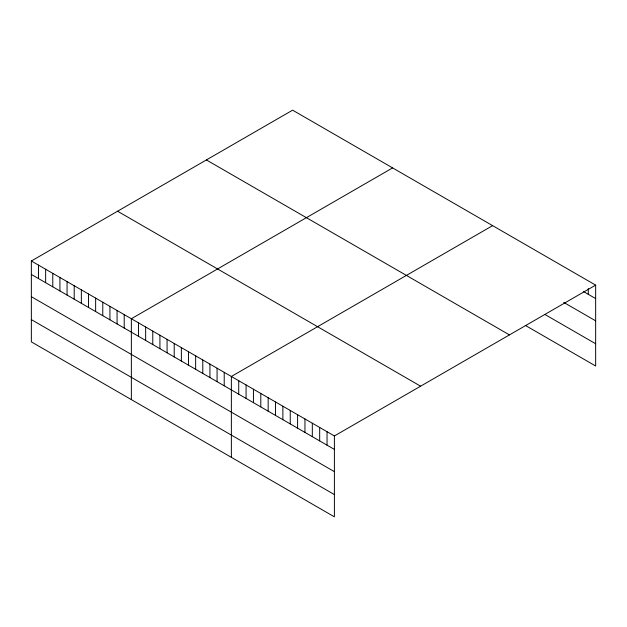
<?xml version="1.0" encoding="UTF-8"?>
<svg xmlns="http://www.w3.org/2000/svg" width="627" height="627" viewBox="0 0 627 627"><rect width="100%" height="100%" fill="white"/><g stroke="black" fill="none" stroke-linecap="round" stroke-linejoin="round"><path stroke-width="0.94" d="M31.35 260.997L334.395 435.961L334.395 516.836L31.35 341.872L31.35 260.997L292.605 110.164L595.65 285.128L595.65 366.003L525.324 325.397M392.612 167.903L131.356 318.735L131.356 399.611M492.618 225.634L231.363 376.474L231.363 457.349M334.395 435.961L595.65 285.128M583.384 291.492L595.65 298.577M563.759 302.41L595.65 320.828M544.949 314.48L595.65 343.753M206.393 159.94L509.437 334.896M117.562 211.221L420.607 386.185M31.35 274.446L334.395 449.41M31.35 296.696L334.395 471.661M31.35 319.621L334.395 494.585M588.291 288.561L588.291 294.322M327.035 431.713L327.035 445.162M319.676 427.457L319.676 440.906M312.317 423.209L312.317 436.658M304.957 418.961L304.957 432.411M297.598 414.713L297.598 428.163M290.238 410.466L290.238 423.915M282.879 406.218L282.879 419.667M275.519 401.97L275.519 415.419M268.16 397.714L268.16 411.163M260.801 393.466L260.801 406.915M253.441 389.218L253.441 402.667M246.082 384.97L246.082 398.419M238.722 380.722L238.722 394.171M224.215 372.344L224.215 385.801M217.075 368.221L217.075 381.671M209.927 364.099L209.927 377.548M202.787 359.976L202.787 373.426M195.648 355.854L195.648 369.303M188.5 351.723L188.5 365.18M181.36 347.601L181.36 361.05M174.212 343.478L174.212 356.928M167.072 339.356L167.072 352.805M159.924 335.233L159.924 348.683M152.784 331.103L152.784 344.552M145.644 326.98L145.644 340.43M138.496 322.858L138.496 336.307M124.209 314.613L124.209 328.062M117.069 310.483L117.069 323.932M109.929 306.36L109.929 319.809M102.781 302.238L102.781 315.687M95.641 298.115L95.641 311.564M88.493 293.992L88.493 307.442M81.353 289.862L81.353 303.311M74.205 285.74L74.205 299.189M67.065 281.617L67.065 295.066M59.926 277.495L59.926 290.944M52.778 273.372L52.778 286.821M45.638 269.242L45.638 282.691M38.49 265.119L38.49 278.568"/></g></svg>
